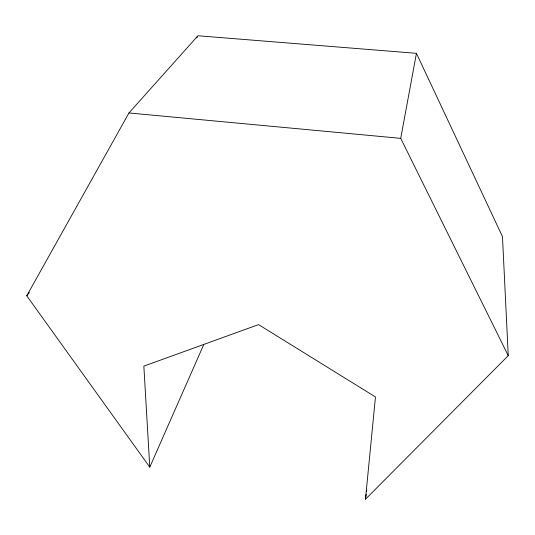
<?xml version="1.0" encoding="UTF-8"?>
<svg xmlns="http://www.w3.org/2000/svg" width="535" height="535" viewBox="0 0 535 535"><rect width="100%" height="100%" fill="white"/><g stroke="black" fill="none" stroke-linecap="round" stroke-linejoin="round"><path stroke-width="0.8" d="M365.472 499.242L375.463 396.95L258.559 324.618L143.841 366.127L149.78 467.142L26.75 295.801L128.962 112.959L197.963 35.758L416.444 53.326L502.472 236.617L508.25 355.655L365.472 499.242L366.187 494.286M366.549 491.805L366.783 490.154M508.25 355.655L400.715 138.358L416.444 53.326M149.78 467.142L203.708 344.694M196.713 37.931L197.549 36.487M26.75 295.801L29.325 292.531M128.962 112.959L400.715 138.358"/></g></svg>
